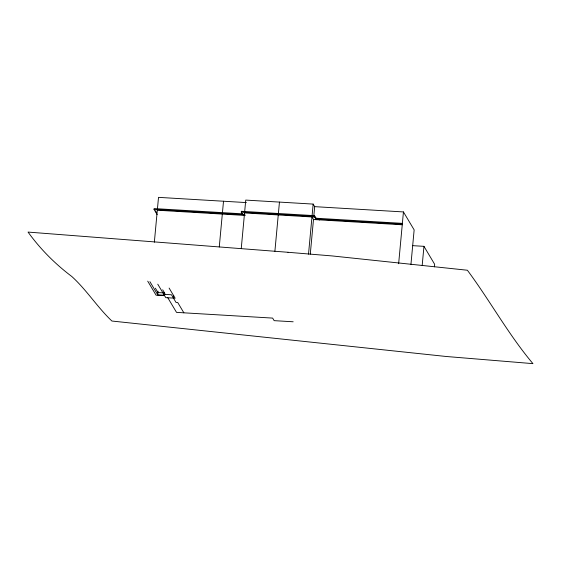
<?xml version="1.0" encoding="UTF-8"?>
<svg xmlns="http://www.w3.org/2000/svg" width="561" height="561" viewBox="0 0 561 561"><rect width="100%" height="100%" fill="white"/><g stroke="black" fill="none" stroke-linecap="round" stroke-linejoin="round"><path stroke-width="0.84" d="M157.143 214.611L154.037 209.393L154.107 208.573L242.871 213.853L242.794 214.674L241.272 212.114L241.342 211.294L314.546 215.648L316.074 218.215M154.345 242.233L157.318 210.221L156.926 209.562M157.396 209.4L158.511 197.36L246.419 202.591M155.355 288.172L157.971 292.562L164.562 292.954L164.345 295.233L157.76 294.841L158.104 291.18M164.682 294.918L164.822 293.396L162.676 289.778M173.447 298.101L173.693 295.486M219.267 246.966L222.317 214.085L221.932 213.432M222.394 213.264L223.509 201.231M241.258 248.418L244.554 212.942L244.161 212.289M244.631 212.121L245.746 200.088L313.157 204.092L314.686 206.651L313.802 216.111M274.89 251.293L278.256 214.947L277.87 214.295M278.333 214.127L279.455 202.086M308.515 254.161L311.965 216.953L313.487 219.512A2.931 0.624 5.3 0 0 313.69 219.688M312.042 216.132L313.157 204.092M310.282 254.119L313.487 219.512L402.251 224.786L398.64 263.726M316.383 219.681L314.469 216.469L314.546 215.648M401.858 224.134L401.928 223.334L316.067 218.229L315.99 219.028L401.858 224.134L402.251 224.786M314.686 206.651L403.443 211.932L402.321 223.993L401.928 223.334M410.94 264.406L414.144 229.877L403.443 211.932M422.195 265.325L423.955 246.335L412.644 245.662M434.417 266.854L434.656 264.28L423.955 246.335M241.272 212.114L314.469 216.469M244.554 212.942L314.861 217.128M154.037 209.393L244.961 214.8M157.318 210.221L245.227 215.452M163.798 294.315L171.463 294.77L176.028 302.421L177.732 302.519L183.868 312.821M164.611 295.675L156.077 295.17L147.718 281.152M293.165 321.783L274.154 320.654L272.625 318.094L176.526 312.379L167.809 297.765M318.886 219.197L319.272 219.856A2.931 0.624 5.3 0 1 319.279 220.017M155.446 210.81L156.33 212.296M169.106 288.059L175.151 298.2L165.783 297.646L157.76 284.182M149.906 281.671L157.76 294.841M287.975 252.282L28.05 232.079C40.266 249.042 55.111 263.922 71.801 276.496C86.639 289.967 97.348 307.246 111.905 321.032L446.339 356.501L532.95 363.64C508.35 334.468 490.09 300.787 467.383 270.234L332.098 255.928L287.975 252.282"/></g></svg>
